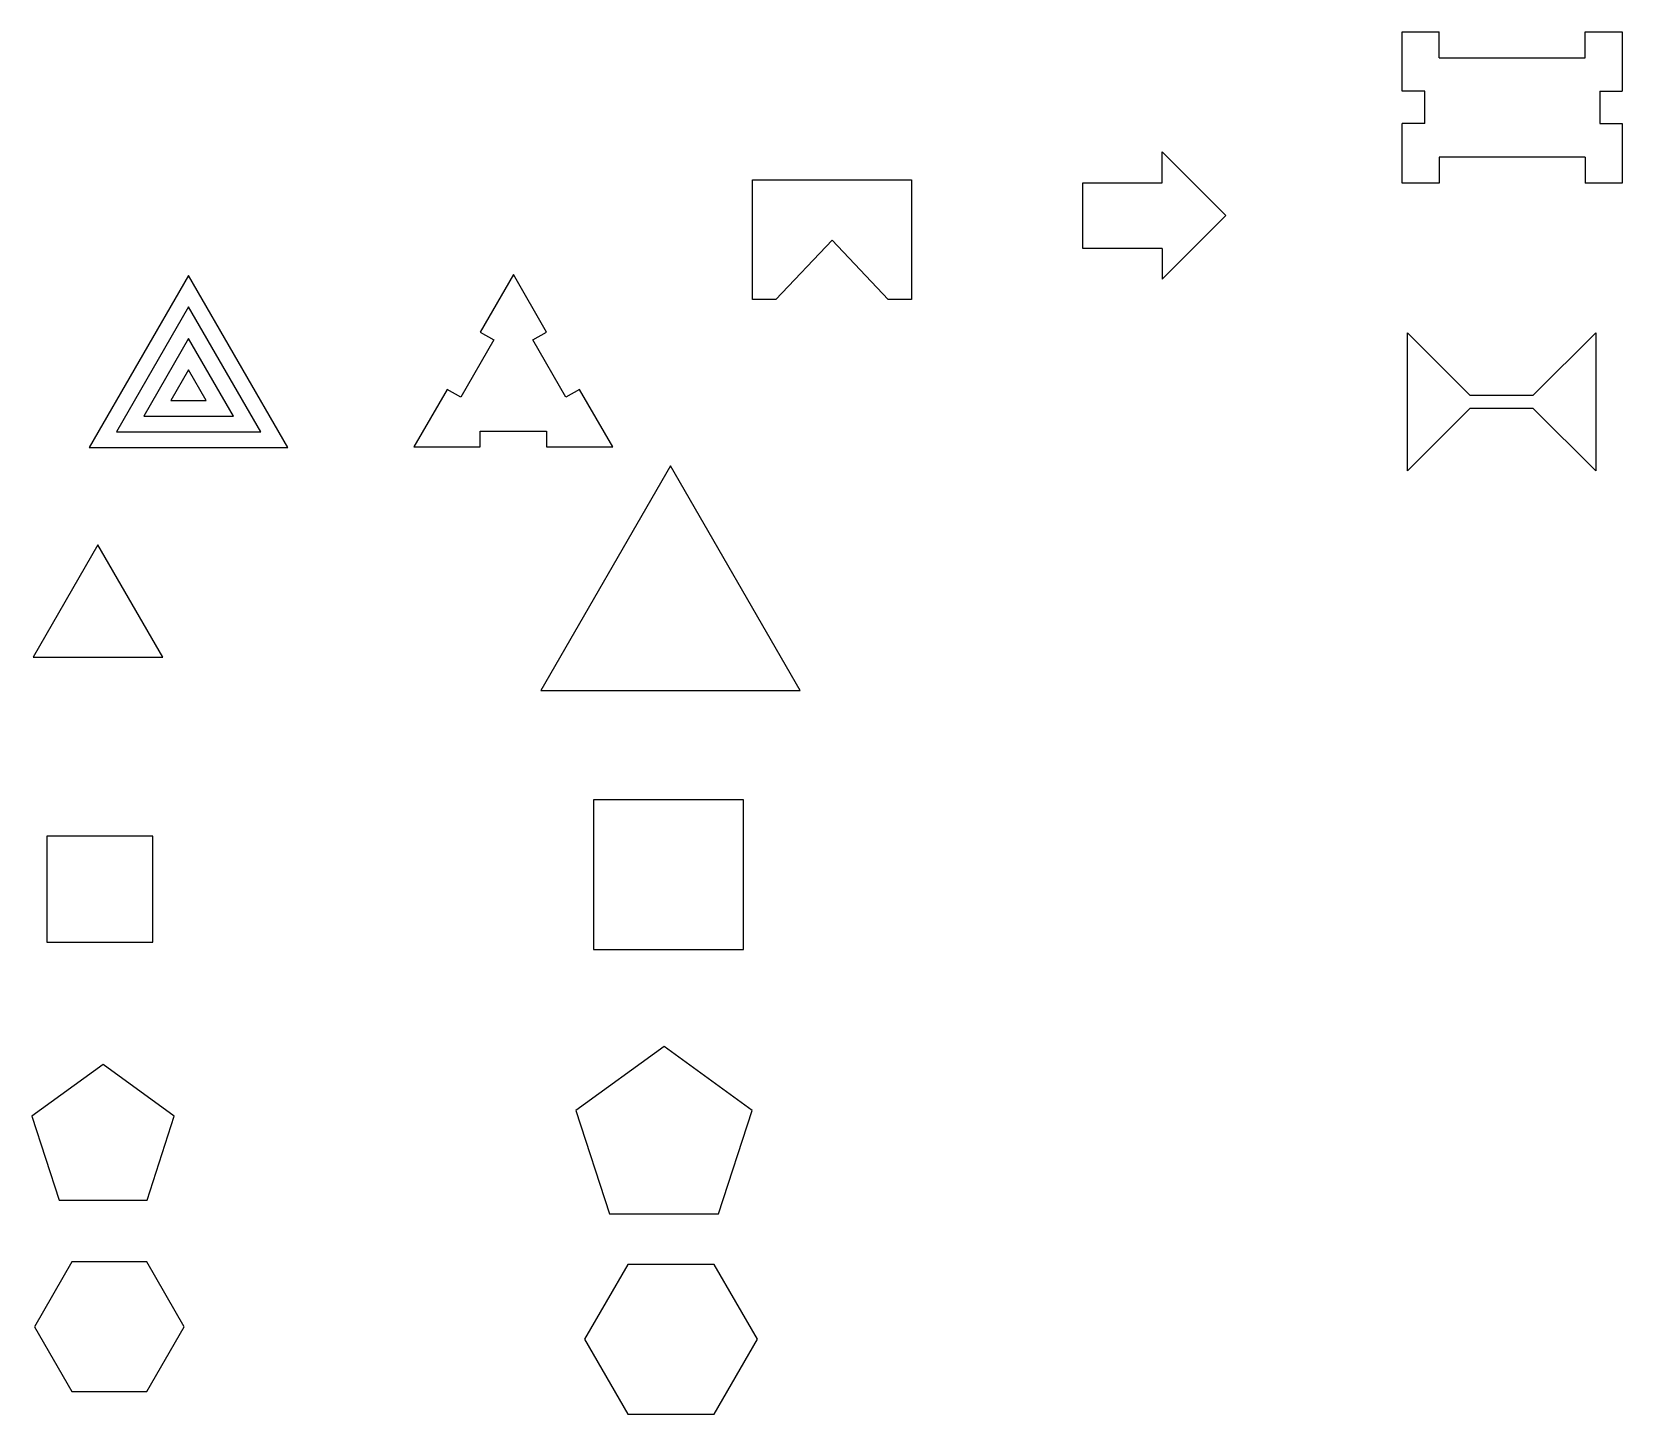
# Model space of a CAD drawing. Header units: metres. Extents: x -0.3 to 63.4, y -37.7 to 17.7.
import ezdxf

# ---------------------------------------------------------------- set-up
doc = ezdxf.new("R2010")
doc.units = ezdxf.units.M

msp = doc.modelspace()

# ---------------------------------------------------------------- linework, layer by layer
for p, q in [((44.979, 11.604), (44.979, 12.839)), ((45.328, 12.49), (44.979, 12.839)), ((47.529, 10.289), (45.328, 12.49)), ((41.799, 11.604), (44.979, 11.604)), ((47.529, 10.289), (44.979, 7.739)), ((29.506, 6.928), (31.756, 9.299)), ((34.006, 6.928), (31.756, 9.299)), ((44.979, 8.974), (44.979, 7.739)), ((29.506, 6.928), (29.506, 6.928))]:
    msp.add_line(p, q)
for points in [[(54.596, 15.272), (54.596, 17.652), (56.076, 17.652)], [(56.076, 16.612), (56.076, 17.652)], [(61.926, 16.612), (61.926, 17.652)], [(61.926, 17.652), (63.406, 17.652), (63.406, 15.272)], [(56.076, 16.612), (61.926, 16.612)], [(55.496, 15.272), (54.596, 15.272)], [(55.496, 13.972), (55.496, 15.272)], [(62.506, 15.272), (63.406, 15.272)], [(62.506, 15.272), (62.506, 13.972)], [(56.076, 11.592), (54.596, 11.592), (54.596, 13.972)], [(55.496, 13.972), (54.596, 13.972)], [(63.406, 13.972), (63.406, 11.592), (61.926, 11.592)], [(62.506, 13.972), (63.406, 13.972)], [(61.926, 12.632), (56.076, 12.632)], [(56.076, 12.632), (56.076, 11.592)], [(61.926, 12.632), (61.926, 11.592)], [(29.506, 6.928), (28.576, 6.928), (28.576, 11.718), (34.936, 11.718), (34.936, 6.928), (34.006, 6.928)], [(44.979, 8.974), (41.799, 8.974), (41.799, 11.604), (44.979, 11.604)], [(54.805, 5.588), (57.305, 3.088)], [(54.805, 0.058), (54.805, 5.588)], [(62.345, 5.588), (59.845, 3.088)], [(62.345, 5.588), (62.345, 0.058)], [(54.805, 0.058), (57.305, 2.558)], [(57.305, 3.088), (59.845, 3.088)], [(59.845, 2.558), (59.845, 2.558), (57.305, 2.558)], [(59.845, 2.558), (62.345, 0.058)]]:
    msp.add_lwpolyline(points)
for points in [[(2.003, 0.993), (9.963, 0.993), (5.983, 7.887)], [(20.319, 1.658), (20.319, 1.028), (22.972, 1.028), (21.646, 3.326), (21.1, 3.011), (19.773, 5.309), (20.319, 5.624), (18.992, 7.922), (17.666, 5.624), (18.211, 5.309), (16.885, 3.011), (16.339, 3.326), (15.012, 1.028), (17.666, 1.028), (17.666, 1.658)], [(3.094, 1.623), (8.872, 1.623), (5.983, 6.627)], [(4.185, 2.253), (7.78, 2.253), (5.983, 5.367)], [(5.276, 2.883), (6.689, 2.883), (5.983, 4.107)], [(25.286, 0.262), (20.09, -8.738), (30.483, -8.738)], [(2.353, -2.898), (-0.245, -7.398), (4.951, -7.398)], [(22.206, -13.119), (22.206, -19.119), (28.206, -19.119), (28.206, -13.119)], [(0.312, -14.577), (0.312, -18.82), (4.555, -18.82), (4.555, -14.577)], [(25.027, -23.004), (21.5, -25.566), (22.848, -29.712), (27.207, -29.712), (28.554, -25.566)], [(2.557, -23.726), (-0.296, -25.799), (0.793, -29.153), (4.32, -29.153), (5.41, -25.799)], [(1.31, -31.63), (-0.19, -34.228), (1.31, -36.826), (4.31, -36.826), (5.81, -34.228), (4.31, -31.63)], [(23.576, -31.734), (21.844, -34.734), (23.576, -37.734), (27.04, -37.734), (28.772, -34.734), (27.04, -31.734)]]:
    msp.add_lwpolyline(points, close=True)

doc.saveas('drawing.dxf')
